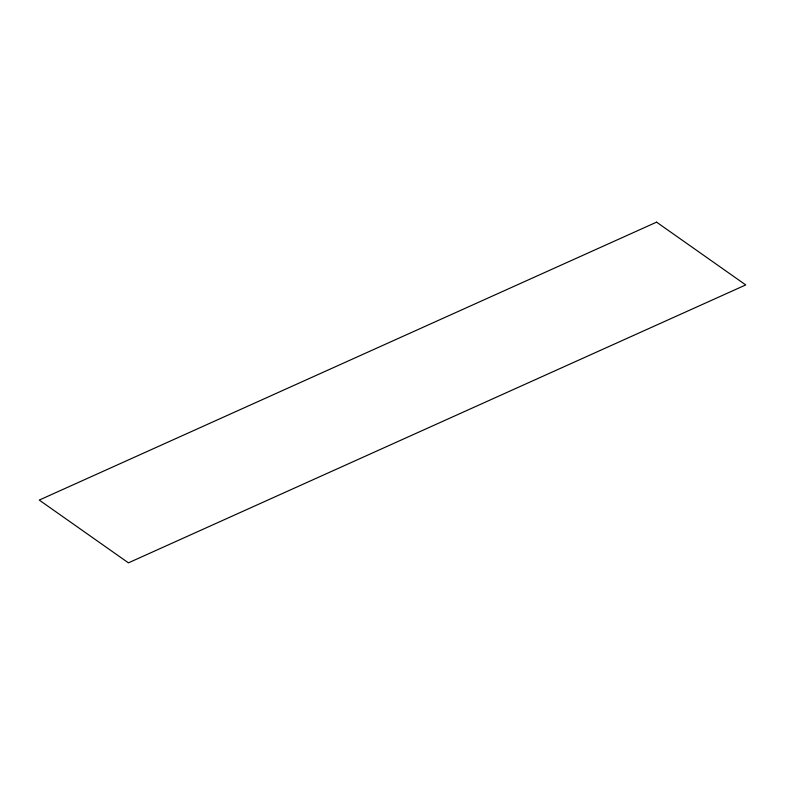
<?xml version="1.0" encoding="UTF-8"?>
<svg xmlns="http://www.w3.org/2000/svg" width="785" height="785" viewBox="0 0 785 785"><rect width="100%" height="100%" fill="white"/><g stroke="black" fill="none" stroke-linecap="round" stroke-linejoin="round"><path stroke-width="1.18" d="M656.574 222.155L39.25 500.074L128.426 562.845L745.75 284.926L656.574 222.155"/></g></svg>
